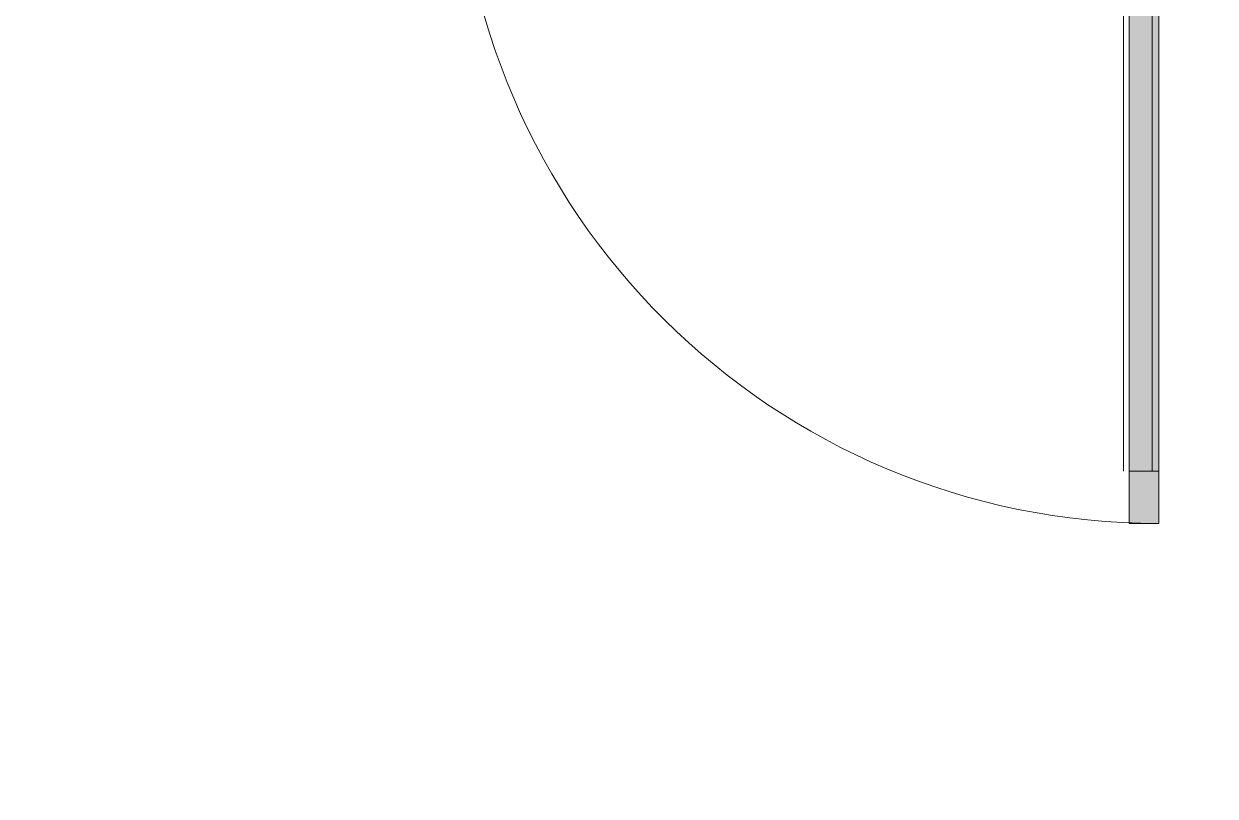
# Model space of a CAD drawing. Header units: millimetres. Extents: x -1113 to 415037, y -3642 to 28069.
# Drawn here: x 58229 to 60046, y 23178 to 24356 of the extents above; entities that cross this region are included whole.
import ezdxf

# ---------------------------------------------------------------- set-up
doc = ezdxf.new("R2010")
doc.units = ezdxf.units.MM
doc.layers.add('0) Стена 3.93м', color=3, linetype='Continuous', lineweight=60)
doc.layers.add('A-DETL-GENF', color=7, linetype='Continuous', lineweight=9)
doc.layers.add('A-DOOR-5', color=7, linetype='Continuous', lineweight=5, true_color=0xb2b8bf)
doc.layers.add('A-DOOR-6', color=7, linetype='Continuous', lineweight=5, true_color=0xe2e8ef)
doc.layers.add('A-FLOR-1', color=7, linetype='Continuous', lineweight=9, true_color=0xeef6ff, transparency=0.5)

# ---------------------------------------------------------------- blocks, each defined once
blk = doc.blocks.new('Дверь_Витражная_остекление_ - В-6 витраж-32305533-Объем проектирования 1 этажа')
at = {"layer": 'A-DETL-GENF'}
for p, q in [((-535, 1080), (-490, 1080)), ((-535, 1080), (-535, 17)), ((-490, 1080), (-535, 1080)), ((-535, 1080), (-535, 17)), ((-490, 1080), (-490, 10)), ((-490, 10), (-490, 1080)), ((-535, 1000), (-490, 1000)), ((-525, 1000), (-525, 90)), ((-481, 1000), (-481, 90)), ((-535, 90), (-490, 90)), ((401, 64), (401, 19)), ((481, 19), (481, 64)), ((481, 64), (481, 19)), ((561, 64), (561, 19)), ((561, 54), (401, 54)), ((-490, 10), (-525, 10)), ((-525, 10), (-490, 10)), ((-480, 10), (-525, 10)), ((-480, 0), (-480, 10)), ((525, 10), (401, 10)), ((480, -60), (480, 10)), ((480, 10), (525, 10)), ((-480, -60), (-480, -20)), ((-525, -60), (-480, -60)), ((525, -60), (480, -60))]:
    blk.add_line(p, q, dxfattribs=at)
at = {"layer": 'A-DOOR-6'}
blk.add_line((-535, 1080), (-535, 17), dxfattribs=at)
blk.add_arc((-535, 10), 1070, 0.3767, 90, dxfattribs=at)
blk = doc.blocks.new('1floor')
at = {"layer": 'A-FLOR-1'}
h = blk.add_hatch(color=256, dxfattribs=at)
h.paths.add_polyline_path([(123280, 14944.8), (124810, 14944.8), (124809.5, 15550), (123280, 15550)])
h.paths.add_polyline_path([(42160, 15200), (42140, 15220), (42139.5, 20600), (40310, 20600), (40310, 19161.4), (39761.6, 18905.7), (39667.1, 18516.8), (39402.9, 19083.2), (39308.4, 18694.3), (38780, 18447.9), (38780.5, 15220), (42140, 15219)])
h.paths.add_polyline_path([(84700, 20178), (84750, 20178), (84750, 21652), (84736, 21652), (84736, 21642), (84716, 21642), (84716, 21652), (84700, 21652), (84700, 20569)])
h.paths.add_polyline_path([(59895, 23730), (59895, 24793), (59885, 24793), (59885, 24800), (59850, 24800), (59850, 23730)])
h.paths.add_polyline_path([(67964.6, 26880), (68202, 26880), (68202, 26900), (67118, 26900), (67118, 26880), (67758.3, 26880)])
at = {"layer": 'A-DOOR-5', "rotation": 180}
blk.add_blockref('Дверь_Витражная_остекление_ - В-6 витраж-32305533-Объем проектирования 1 этажа', (59360, 24810), dxfattribs=at)

msp = doc.modelspace()

# ---------------------------------------------------------------- block references
at = {"layer": '0) Стена 3.93м'}
msp.add_blockref('1floor', (64.7, -136.1), dxfattribs=at)

doc.saveas('drawing.dxf')
